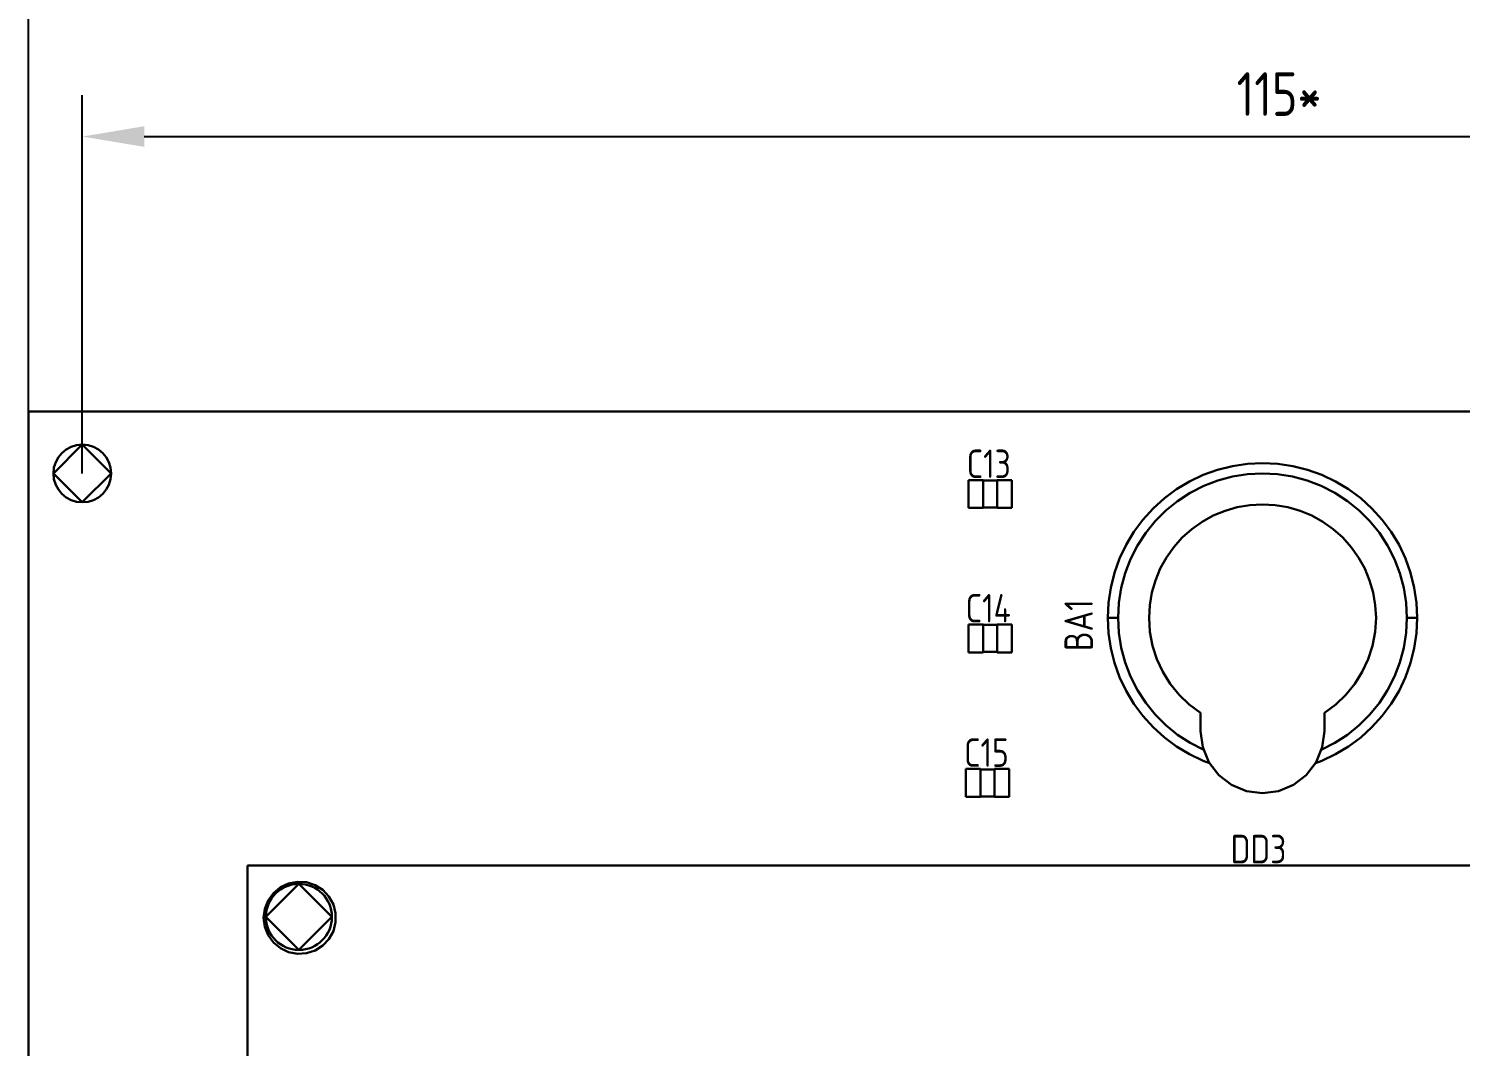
# Model space of a CAD drawing. Header units: inches. Extents: x -969 to 2045, y -594 to 12.
# Drawn here: x 1211.6 to 1280.9, y -152.3 to -103 of the extents above; entities that cross this region are included whole.
import ezdxf

# ---------------------------------------------------------------- set-up
doc = ezdxf.new("R2010")
doc.units = ezdxf.units.IN
doc.header["$MEASUREMENT"] = 0
doc.styles.add('GOST type A0', font='gost.TTF', dxfattribs={"height": 2.116667})
doc.dimstyles.new('GOST type A', dxfattribs={"dimtxt": 3.5, "dimasz": 3, "dimexe": 2, "dimexo": 0, "dimgap": 1, "dimtad": 1, "dimtoh": 1, "dimtxsty": 'GOST type A0', "dimcen": 0, "dimazin": 2, "dimtfac": 1, "dimtmove": 0, "dimatfit": 3, "dimfxl": 1, "dimarcsym": 0})

# ---------------------------------------------------------------- blocks, each defined once
blk = doc.blocks.new('*D44')
at = {"color": 0, "lineweight": -2, "transparency": 16777216}
for p, q in [((1214.161, -124.527), (1214.161, -106.195)), ((1330.161, -124.527), (1330.161, -106.195)), ((1217.161, -108.195), (1327.161, -108.195))]:
    blk.add_line(p, q, dxfattribs=at)
at = {"color": 0, "transparency": 16777216}
for points in [[(1217.161, -107.695), (1217.161, -108.695), (1214.161, -108.195)], [(1327.161, -107.695), (1327.161, -108.695), (1330.161, -108.195)]]:
    blk.add_solid(points, dxfattribs=at)
at = {"layer": 'DEFPOINTS', "color": 0, "transparency": 16777216}
for p in [(1330.161, -108.195), (1214.161, -124.527), (1330.161, -124.527)]:
    blk.add_point(p, dxfattribs=at)
at = {"color": 0, "transparency": 16777216, "insert": (1272.161, -106.136), "char_height": 2.1167, "attachment_point": 5, "style": 'GOST type A0'}
blk.add_mtext('115*', dxfattribs=at)
blk = doc.blocks.new('*D45')
at = {"color": 0, "lineweight": -2, "transparency": 16777216}
for p, q in [((1211.561, -121.527), (1211.561, -97.199)), ((1332.661, -121.527), (1332.661, -97.199)), ((1214.561, -99.199), (1329.661, -99.199))]:
    blk.add_line(p, q, dxfattribs=at)
at = {"color": 0, "transparency": 16777216}
for points in [[(1214.561, -98.699), (1214.561, -99.699), (1211.561, -99.199)], [(1329.661, -98.699), (1329.661, -99.699), (1332.661, -99.199)]]:
    blk.add_solid(points, dxfattribs=at)
at = {"layer": 'DEFPOINTS', "color": 0, "transparency": 16777216}
for p in [(1332.661, -99.199), (1211.561, -121.527), (1332.661, -121.527)]:
    blk.add_point(p, dxfattribs=at)
at = {"color": 0, "transparency": 16777216, "insert": (1272.111, -97.14), "char_height": 2.1167, "attachment_point": 5, "style": 'GOST type A0'}
blk.add_mtext('120*', dxfattribs=at)

msp = doc.modelspace()

# ---------------------------------------------------------------- linework, layer by layer
at = {"color": 7, "lineweight": 30}
for p, q in [((1332.661, -121.527), (1211.561, -121.527)), ((1211.561, -121.527), (1211.561, -302.127)), ((1214.161, -123.127), (1212.761, -124.527)), ((1215.561, -124.527), (1214.161, -123.127)), ((1269.898, -124.171), (1269.184, -124.35)), ((1269.898, -124.171), (1269.184, -124.35)), ((1269.898, -124.171), (1269.184, -124.35)), ((1269.898, -124.171), (1269.184, -124.35)), ((1270.626, -124.063), (1269.898, -124.171)), ((1270.626, -124.063), (1269.898, -124.171)), ((1270.626, -124.063), (1269.898, -124.171)), ((1270.626, -124.063), (1269.898, -124.171)), ((1271.361, -124.027), (1270.626, -124.063)), ((1271.361, -124.027), (1270.626, -124.063)), ((1271.361, -124.027), (1270.626, -124.063)), ((1271.361, -124.027), (1270.626, -124.063)), ((1272.096, -124.063), (1271.361, -124.027)), ((1272.096, -124.063), (1271.361, -124.027)), ((1272.096, -124.063), (1271.361, -124.027)), ((1272.096, -124.063), (1271.361, -124.027)), ((1272.824, -124.171), (1272.096, -124.063)), ((1272.824, -124.171), (1272.096, -124.063)), ((1272.824, -124.171), (1272.096, -124.063)), ((1272.824, -124.171), (1272.096, -124.063)), ((1273.538, -124.35), (1272.824, -124.171)), ((1273.538, -124.35), (1272.824, -124.171)), ((1273.538, -124.35), (1272.824, -124.171)), ((1273.538, -124.35), (1272.824, -124.171)), ((1212.761, -124.527), (1214.161, -125.927)), ((1214.161, -125.927), (1215.561, -124.527)), ((1257.107, -124.854), (1257.107, -126.2)), ((1257.818, -124.854), (1257.107, -124.854)), ((1257.107, -124.854), (1257.107, -126.2)), ((1257.107, -124.854), (1257.818, -124.854)), ((1257.107, -124.854), (1257.107, -126.2)), ((1257.818, -124.854), (1257.107, -124.854)), ((1257.107, -124.854), (1257.107, -126.2)), ((1257.107, -124.854), (1257.818, -124.854)), ((1257.818, -124.873), (1257.818, -124.854)), ((1257.818, -124.854), (1257.818, -126.2)), ((1257.818, -124.873), (1257.818, -124.854)), ((1257.818, -124.854), (1257.818, -126.2)), ((1258.504, -124.873), (1257.818, -124.873)), ((1257.818, -124.873), (1258.504, -124.873)), ((1258.504, -124.873), (1257.818, -124.873)), ((1257.818, -124.873), (1258.504, -124.873)), ((1259.215, -124.854), (1258.504, -124.854)), ((1258.504, -124.854), (1258.504, -124.873)), ((1258.504, -124.854), (1258.504, -126.2)), ((1258.504, -124.854), (1259.215, -124.854)), ((1259.215, -124.854), (1258.504, -124.854)), ((1258.504, -124.854), (1258.504, -124.873)), ((1258.504, -124.854), (1258.504, -126.2)), ((1258.504, -124.854), (1259.215, -124.854)), ((1259.215, -126.2), (1259.215, -124.854)), ((1259.215, -124.854), (1259.215, -126.2)), ((1259.215, -126.2), (1259.215, -124.854)), ((1259.215, -124.854), (1259.215, -126.2)), ((1268.491, -124.598), (1267.825, -124.913)), ((1268.491, -124.598), (1267.825, -124.913)), ((1268.491, -124.598), (1267.825, -124.913)), ((1268.491, -124.598), (1267.825, -124.913)), ((1269.184, -124.35), (1268.491, -124.598)), ((1269.184, -124.35), (1268.491, -124.598)), ((1269.184, -124.35), (1268.491, -124.598)), ((1269.184, -124.35), (1268.491, -124.598)), ((1269.198, -124.87), (1268.514, -125.132)), ((1269.198, -124.87), (1268.514, -125.132)), ((1269.906, -124.68), (1269.198, -124.87)), ((1269.906, -124.68), (1269.198, -124.87)), ((1270.629, -124.565), (1269.906, -124.68)), ((1270.629, -124.565), (1269.906, -124.68)), ((1271.361, -124.527), (1270.629, -124.565)), ((1271.361, -124.527), (1270.629, -124.565)), ((1272.093, -124.565), (1271.361, -124.527)), ((1272.093, -124.565), (1271.361, -124.527)), ((1272.816, -124.68), (1272.093, -124.565)), ((1272.816, -124.68), (1272.093, -124.565)), ((1273.524, -124.87), (1272.816, -124.68)), ((1273.524, -124.87), (1272.816, -124.68)), ((1274.208, -125.132), (1273.524, -124.87)), ((1274.208, -125.132), (1273.524, -124.87)), ((1274.231, -124.598), (1273.538, -124.35)), ((1274.231, -124.598), (1273.538, -124.35)), ((1274.231, -124.598), (1273.538, -124.35)), ((1274.231, -124.598), (1273.538, -124.35)), ((1274.896, -124.913), (1274.231, -124.598)), ((1274.896, -124.913), (1274.231, -124.598)), ((1274.896, -124.913), (1274.231, -124.598)), ((1274.896, -124.913), (1274.231, -124.598)), ((1267.194, -125.291), (1266.603, -125.73)), ((1267.194, -125.291), (1266.603, -125.73)), ((1267.194, -125.291), (1266.603, -125.73)), ((1267.194, -125.291), (1266.603, -125.73)), ((1267.825, -124.913), (1267.194, -125.291)), ((1267.825, -124.913), (1267.194, -125.291)), ((1267.825, -124.913), (1267.194, -125.291)), ((1267.825, -124.913), (1267.194, -125.291)), ((1267.861, -125.465), (1267.246, -125.864)), ((1267.861, -125.465), (1267.246, -125.864)), ((1268.514, -125.132), (1267.861, -125.465)), ((1268.514, -125.132), (1267.861, -125.465)), ((1274.861, -125.465), (1274.208, -125.132)), ((1274.861, -125.465), (1274.208, -125.132)), ((1275.475, -125.864), (1274.861, -125.465)), ((1275.475, -125.864), (1274.861, -125.465)), ((1275.528, -125.291), (1274.896, -124.913)), ((1275.528, -125.291), (1274.896, -124.913)), ((1275.528, -125.291), (1274.896, -124.913)), ((1275.528, -125.291), (1274.896, -124.913)), ((1276.119, -125.73), (1275.528, -125.291)), ((1276.119, -125.73), (1275.528, -125.291)), ((1276.119, -125.73), (1275.528, -125.291)), ((1276.119, -125.73), (1275.528, -125.291)), ((1257.107, -126.2), (1257.818, -126.2)), ((1257.107, -126.2), (1257.818, -126.2)), ((1257.107, -126.2), (1257.818, -126.2)), ((1257.107, -126.2), (1257.818, -126.2)), ((1257.818, -126.2), (1257.818, -126.181)), ((1257.818, -126.181), (1258.504, -126.181)), ((1257.818, -126.181), (1258.504, -126.181)), ((1257.818, -126.2), (1257.818, -126.181)), ((1257.818, -126.181), (1258.504, -126.181)), ((1257.818, -126.181), (1258.504, -126.181)), ((1258.504, -126.181), (1258.504, -126.2)), ((1258.504, -126.181), (1258.504, -126.2)), ((1258.504, -126.2), (1259.215, -126.2)), ((1258.504, -126.2), (1259.215, -126.2)), ((1258.504, -126.2), (1259.215, -126.2)), ((1258.504, -126.2), (1259.215, -126.2)), ((1266.058, -126.224), (1265.563, -126.769)), ((1266.058, -126.224), (1265.563, -126.769)), ((1266.058, -126.224), (1265.563, -126.769)), ((1266.058, -126.224), (1265.563, -126.769)), ((1266.603, -125.73), (1266.058, -126.224)), ((1266.603, -125.73), (1266.058, -126.224)), ((1266.603, -125.73), (1266.058, -126.224)), ((1266.603, -125.73), (1266.058, -126.224)), ((1267.246, -125.864), (1266.677, -126.325)), ((1267.246, -125.864), (1266.677, -126.325)), ((1270.137, -126.165), (1269.544, -126.336)), ((1270.137, -126.165), (1269.544, -126.336)), ((1270.745, -126.062), (1270.137, -126.165)), ((1270.745, -126.062), (1270.137, -126.165)), ((1271.361, -126.027), (1270.745, -126.062)), ((1271.361, -126.027), (1270.745, -126.062)), ((1271.977, -126.062), (1271.361, -126.027)), ((1271.977, -126.062), (1271.361, -126.027)), ((1272.585, -126.165), (1271.977, -126.062)), ((1272.585, -126.165), (1271.977, -126.062)), ((1273.177, -126.336), (1272.585, -126.165)), ((1273.177, -126.336), (1272.585, -126.165)), ((1276.045, -126.325), (1275.475, -125.864)), ((1276.045, -126.325), (1275.475, -125.864)), ((1276.664, -126.224), (1276.119, -125.73)), ((1276.664, -126.224), (1276.119, -125.73)), ((1276.664, -126.224), (1276.119, -125.73)), ((1276.664, -126.224), (1276.119, -125.73)), ((1277.158, -126.769), (1276.664, -126.224)), ((1277.158, -126.769), (1276.664, -126.224)), ((1277.158, -126.769), (1276.664, -126.224)), ((1277.158, -126.769), (1276.664, -126.224)), ((1265.563, -126.769), (1265.125, -127.36)), ((1265.563, -126.769), (1265.125, -127.36)), ((1265.563, -126.769), (1265.125, -127.36)), ((1265.563, -126.769), (1265.125, -127.36)), ((1266.159, -126.843), (1265.698, -127.413)), ((1266.159, -126.843), (1265.698, -127.413)), ((1266.677, -126.325), (1266.159, -126.843)), ((1266.677, -126.325), (1266.159, -126.843)), ((1268.435, -126.87), (1267.932, -127.227)), ((1268.435, -126.87), (1267.932, -127.227)), ((1268.975, -126.572), (1268.435, -126.87)), ((1268.975, -126.572), (1268.435, -126.87)), ((1269.544, -126.336), (1268.975, -126.572)), ((1269.544, -126.336), (1268.975, -126.572)), ((1273.747, -126.572), (1273.177, -126.336)), ((1273.747, -126.572), (1273.177, -126.336)), ((1274.287, -126.87), (1273.747, -126.572)), ((1274.287, -126.87), (1273.747, -126.572)), ((1274.79, -127.227), (1274.287, -126.87)), ((1274.79, -127.227), (1274.287, -126.87)), ((1276.563, -126.843), (1276.045, -126.325)), ((1276.563, -126.843), (1276.045, -126.325)), ((1277.024, -127.413), (1276.563, -126.843)), ((1277.024, -127.413), (1276.563, -126.843)), ((1277.597, -127.36), (1277.158, -126.769)), ((1277.597, -127.36), (1277.158, -126.769)), ((1277.597, -127.36), (1277.158, -126.769)), ((1277.597, -127.36), (1277.158, -126.769)), ((1265.125, -127.36), (1264.747, -127.992)), ((1265.125, -127.36), (1264.747, -127.992)), ((1265.125, -127.36), (1264.747, -127.992)), ((1265.125, -127.36), (1264.747, -127.992)), ((1265.698, -127.413), (1265.299, -128.027)), ((1265.698, -127.413), (1265.299, -128.027)), ((1267.472, -127.638), (1267.061, -128.098)), ((1267.472, -127.638), (1267.061, -128.098)), ((1267.932, -127.227), (1267.472, -127.638)), ((1267.932, -127.227), (1267.472, -127.638)), ((1275.25, -127.638), (1274.79, -127.227)), ((1275.25, -127.638), (1274.79, -127.227)), ((1275.661, -128.098), (1275.25, -127.638)), ((1275.661, -128.098), (1275.25, -127.638)), ((1277.423, -128.027), (1277.024, -127.413)), ((1277.423, -128.027), (1277.024, -127.413)), ((1277.975, -127.992), (1277.597, -127.36)), ((1277.975, -127.992), (1277.597, -127.36)), ((1277.975, -127.992), (1277.597, -127.36)), ((1277.975, -127.992), (1277.597, -127.36)), ((1264.747, -127.992), (1264.432, -128.657)), ((1264.747, -127.992), (1264.432, -128.657)), ((1264.747, -127.992), (1264.432, -128.657)), ((1264.747, -127.992), (1264.432, -128.657)), ((1265.299, -128.027), (1264.966, -128.68)), ((1265.299, -128.027), (1264.966, -128.68)), ((1267.061, -128.098), (1266.704, -128.601)), ((1267.061, -128.098), (1266.704, -128.601)), ((1276.018, -128.601), (1275.661, -128.098)), ((1276.018, -128.601), (1275.661, -128.098)), ((1277.756, -128.68), (1277.423, -128.027)), ((1277.756, -128.68), (1277.423, -128.027)), ((1278.29, -128.657), (1277.975, -127.992)), ((1278.29, -128.657), (1277.975, -127.992)), ((1278.29, -128.657), (1277.975, -127.992)), ((1278.29, -128.657), (1277.975, -127.992)), ((1264.432, -128.657), (1264.184, -129.35)), ((1264.432, -128.657), (1264.184, -129.35)), ((1264.432, -128.657), (1264.184, -129.35)), ((1264.432, -128.657), (1264.184, -129.35)), ((1264.966, -128.68), (1264.704, -129.364)), ((1264.966, -128.68), (1264.704, -129.364)), ((1266.704, -128.601), (1266.406, -129.141)), ((1266.704, -128.601), (1266.406, -129.141)), ((1276.316, -129.141), (1276.018, -128.601)), ((1276.316, -129.141), (1276.018, -128.601)), ((1278.018, -129.364), (1277.756, -128.68)), ((1278.018, -129.364), (1277.756, -128.68)), ((1278.538, -129.35), (1278.29, -128.657)), ((1278.538, -129.35), (1278.29, -128.657)), ((1278.538, -129.35), (1278.29, -128.657)), ((1278.538, -129.35), (1278.29, -128.657)), ((1264.184, -129.35), (1264.005, -130.064)), ((1264.184, -129.35), (1264.005, -130.064)), ((1264.184, -129.35), (1264.005, -130.064)), ((1264.184, -129.35), (1264.005, -130.064)), ((1264.704, -129.364), (1264.514, -130.072)), ((1264.704, -129.364), (1264.514, -130.072)), ((1266.17, -129.711), (1265.999, -130.303)), ((1266.17, -129.711), (1265.999, -130.303)), ((1266.406, -129.141), (1266.17, -129.711)), ((1266.406, -129.141), (1266.17, -129.711)), ((1276.552, -129.711), (1276.316, -129.141)), ((1276.552, -129.711), (1276.316, -129.141)), ((1276.723, -130.303), (1276.552, -129.711)), ((1276.723, -130.303), (1276.552, -129.711)), ((1278.208, -130.072), (1278.018, -129.364)), ((1278.208, -130.072), (1278.018, -129.364)), ((1278.717, -130.064), (1278.538, -129.35)), ((1278.717, -130.064), (1278.538, -129.35)), ((1278.717, -130.064), (1278.538, -129.35)), ((1278.717, -130.064), (1278.538, -129.35)), ((1264.005, -130.064), (1263.897, -130.792)), ((1264.005, -130.064), (1263.897, -130.792)), ((1264.005, -130.064), (1263.897, -130.792)), ((1264.005, -130.064), (1263.897, -130.792)), ((1264.514, -130.072), (1264.399, -130.795)), ((1264.514, -130.072), (1264.399, -130.795)), ((1265.999, -130.303), (1265.896, -130.911)), ((1265.999, -130.303), (1265.896, -130.911)), ((1276.826, -130.911), (1276.723, -130.303)), ((1276.826, -130.911), (1276.723, -130.303)), ((1278.323, -130.795), (1278.208, -130.072)), ((1278.323, -130.795), (1278.208, -130.072)), ((1278.825, -130.792), (1278.717, -130.064)), ((1278.825, -130.792), (1278.717, -130.064)), ((1278.825, -130.792), (1278.717, -130.064)), ((1278.825, -130.792), (1278.717, -130.064)), ((1263.897, -130.792), (1263.861, -131.527)), ((1263.897, -130.792), (1263.861, -131.527)), ((1263.897, -130.792), (1263.861, -131.527)), ((1263.897, -130.792), (1263.861, -131.527)), ((1264.399, -130.795), (1264.361, -131.527)), ((1264.399, -130.795), (1264.361, -131.527)), ((1265.896, -130.911), (1265.861, -131.527)), ((1265.896, -130.911), (1265.861, -131.527)), ((1276.861, -131.527), (1276.826, -130.911)), ((1276.861, -131.527), (1276.826, -130.911)), ((1278.361, -131.527), (1278.323, -130.795)), ((1278.361, -131.527), (1278.323, -130.795)), ((1278.861, -131.527), (1278.825, -130.792)), ((1278.861, -131.527), (1278.825, -130.792)), ((1278.861, -131.527), (1278.825, -130.792)), ((1278.861, -131.527), (1278.825, -130.792)), ((1263.861, -131.527), (1263.897, -132.262)), ((1263.897, -132.262), (1263.861, -131.527)), ((1263.878, -131.527), (1263.861, -131.527)), ((1263.861, -131.527), (1263.897, -132.262)), ((1263.897, -132.262), (1263.861, -131.527)), ((1263.878, -131.527), (1263.861, -131.527)), ((1263.928, -131.527), (1263.878, -131.527)), ((1263.928, -131.527), (1263.878, -131.527)), ((1264.007, -131.527), (1263.928, -131.527)), ((1264.007, -131.527), (1263.928, -131.527)), ((1264.111, -131.527), (1264.007, -131.527)), ((1264.111, -131.527), (1264.007, -131.527)), ((1264.232, -131.527), (1264.111, -131.527)), ((1264.232, -131.527), (1264.111, -131.527)), ((1264.361, -131.527), (1264.232, -131.527)), ((1264.361, -131.527), (1264.232, -131.527)), ((1264.399, -132.259), (1264.361, -131.527)), ((1264.399, -132.259), (1264.361, -131.527)), ((1265.903, -132.209), (1265.861, -131.527)), ((1265.903, -132.209), (1265.861, -131.527)), ((1276.861, -131.527), (1276.819, -132.209)), ((1276.861, -131.527), (1276.819, -132.209)), ((1278.361, -131.527), (1278.323, -132.259)), ((1278.361, -131.527), (1278.323, -132.259)), ((1278.49, -131.527), (1278.361, -131.527)), ((1278.49, -131.527), (1278.361, -131.527)), ((1278.611, -131.527), (1278.49, -131.527)), ((1278.611, -131.527), (1278.49, -131.527)), ((1278.714, -131.527), (1278.611, -131.527)), ((1278.714, -131.527), (1278.611, -131.527)), ((1278.794, -131.527), (1278.714, -131.527)), ((1278.794, -131.527), (1278.714, -131.527)), ((1278.844, -131.527), (1278.794, -131.527)), ((1278.844, -131.527), (1278.794, -131.527)), ((1278.825, -132.262), (1278.861, -131.527)), ((1278.861, -131.527), (1278.825, -132.262)), ((1278.825, -132.262), (1278.861, -131.527)), ((1278.861, -131.527), (1278.825, -132.262)), ((1278.861, -131.527), (1278.844, -131.527)), ((1278.861, -131.527), (1278.844, -131.527)), ((1257.107, -131.854), (1257.107, -133.2)), ((1257.818, -131.854), (1257.107, -131.854)), ((1257.107, -131.854), (1257.107, -133.2)), ((1257.107, -131.854), (1257.818, -131.854)), ((1257.107, -131.854), (1257.107, -133.2)), ((1257.818, -131.854), (1257.107, -131.854)), ((1257.107, -131.854), (1257.107, -133.2)), ((1257.107, -131.854), (1257.818, -131.854)), ((1257.818, -131.873), (1257.818, -131.854)), ((1257.818, -131.854), (1257.818, -133.2)), ((1257.818, -131.873), (1257.818, -131.854)), ((1257.818, -131.854), (1257.818, -133.2)), ((1258.504, -131.873), (1257.818, -131.873)), ((1257.818, -131.873), (1258.504, -131.873)), ((1258.504, -131.873), (1257.818, -131.873)), ((1257.818, -131.873), (1258.504, -131.873)), ((1259.215, -131.854), (1258.504, -131.854)), ((1258.504, -131.854), (1258.504, -131.873)), ((1258.504, -131.854), (1258.504, -133.2)), ((1258.504, -131.854), (1259.215, -131.854)), ((1259.215, -131.854), (1258.504, -131.854)), ((1258.504, -131.854), (1258.504, -131.873)), ((1258.504, -131.854), (1258.504, -133.2)), ((1258.504, -131.854), (1259.215, -131.854)), ((1259.215, -133.2), (1259.215, -131.854)), ((1259.215, -131.854), (1259.215, -133.2)), ((1259.215, -133.2), (1259.215, -131.854)), ((1259.215, -131.854), (1259.215, -133.2)), ((1263.897, -132.262), (1264.005, -132.99)), ((1264.005, -132.99), (1263.897, -132.262)), ((1263.897, -132.262), (1264.005, -132.99)), ((1264.005, -132.99), (1263.897, -132.262)), ((1264.514, -132.982), (1264.399, -132.259)), ((1264.514, -132.982), (1264.399, -132.259)), ((1266.03, -132.88), (1265.903, -132.209)), ((1266.03, -132.88), (1265.903, -132.209)), ((1276.819, -132.209), (1276.692, -132.88)), ((1276.819, -132.209), (1276.692, -132.88)), ((1278.323, -132.259), (1278.208, -132.982)), ((1278.323, -132.259), (1278.208, -132.982)), ((1278.717, -132.99), (1278.825, -132.262)), ((1278.825, -132.262), (1278.717, -132.99)), ((1278.717, -132.99), (1278.825, -132.262)), ((1278.825, -132.262), (1278.717, -132.99)), ((1257.107, -133.2), (1257.818, -133.2)), ((1257.107, -133.2), (1257.818, -133.2)), ((1257.107, -133.2), (1257.818, -133.2)), ((1257.107, -133.2), (1257.818, -133.2)), ((1257.818, -133.2), (1257.818, -133.181)), ((1257.818, -133.181), (1258.504, -133.181)), ((1257.818, -133.181), (1258.504, -133.181)), ((1257.818, -133.2), (1257.818, -133.181)), ((1257.818, -133.181), (1258.504, -133.181)), ((1257.818, -133.181), (1258.504, -133.181)), ((1258.504, -133.181), (1258.504, -133.2)), ((1258.504, -133.181), (1258.504, -133.2)), ((1258.504, -133.2), (1259.215, -133.2)), ((1258.504, -133.2), (1259.215, -133.2)), ((1258.504, -133.2), (1259.215, -133.2)), ((1258.504, -133.2), (1259.215, -133.2)), ((1264.005, -132.99), (1264.184, -133.704)), ((1264.184, -133.704), (1264.005, -132.99)), ((1264.005, -132.99), (1264.184, -133.704)), ((1264.184, -133.704), (1264.005, -132.99)), ((1264.704, -133.69), (1264.514, -132.982)), ((1264.704, -133.69), (1264.514, -132.982)), ((1266.239, -133.53), (1266.03, -132.88)), ((1266.239, -133.53), (1266.03, -132.88)), ((1276.692, -132.88), (1276.483, -133.53)), ((1276.692, -132.88), (1276.483, -133.53)), ((1278.208, -132.982), (1278.018, -133.69)), ((1278.208, -132.982), (1278.018, -133.69)), ((1278.538, -133.704), (1278.717, -132.99)), ((1278.717, -132.99), (1278.538, -133.704)), ((1278.538, -133.704), (1278.717, -132.99)), ((1278.717, -132.99), (1278.538, -133.704)), ((1264.184, -133.704), (1264.432, -134.397)), ((1264.432, -134.397), (1264.184, -133.704)), ((1264.184, -133.704), (1264.432, -134.397)), ((1264.432, -134.397), (1264.184, -133.704)), ((1264.966, -134.374), (1264.704, -133.69)), ((1264.966, -134.374), (1264.704, -133.69)), ((1266.526, -134.149), (1266.239, -133.53)), ((1266.526, -134.149), (1266.239, -133.53)), ((1276.483, -133.53), (1276.196, -134.149)), ((1276.483, -133.53), (1276.196, -134.149)), ((1278.018, -133.69), (1277.756, -134.374)), ((1278.018, -133.69), (1277.756, -134.374)), ((1278.29, -134.397), (1278.538, -133.704)), ((1278.538, -133.704), (1278.29, -134.397)), ((1278.29, -134.397), (1278.538, -133.704)), ((1278.538, -133.704), (1278.29, -134.397)), ((1264.432, -134.397), (1264.747, -135.063)), ((1264.747, -135.063), (1264.432, -134.397)), ((1264.432, -134.397), (1264.747, -135.063)), ((1264.747, -135.063), (1264.432, -134.397)), ((1265.299, -135.027), (1264.966, -134.374)), ((1265.299, -135.027), (1264.966, -134.374)), ((1266.888, -134.728), (1266.526, -134.149)), ((1266.888, -134.728), (1266.526, -134.149)), ((1276.196, -134.149), (1275.834, -134.728)), ((1276.196, -134.149), (1275.834, -134.728)), ((1277.756, -134.374), (1277.423, -135.027)), ((1277.756, -134.374), (1277.423, -135.027)), ((1277.975, -135.063), (1278.29, -134.397)), ((1278.29, -134.397), (1277.975, -135.063)), ((1277.975, -135.063), (1278.29, -134.397)), ((1278.29, -134.397), (1277.975, -135.063)), ((1264.747, -135.063), (1265.125, -135.694)), ((1265.125, -135.694), (1264.747, -135.063)), ((1264.747, -135.063), (1265.125, -135.694)), ((1265.125, -135.694), (1264.747, -135.063)), ((1265.698, -135.642), (1265.299, -135.027)), ((1265.698, -135.642), (1265.299, -135.027)), ((1267.319, -135.258), (1266.888, -134.728)), ((1267.319, -135.258), (1266.888, -134.728)), ((1267.813, -135.73), (1267.319, -135.258)), ((1267.813, -135.73), (1267.319, -135.258)), ((1275.402, -135.258), (1274.909, -135.73)), ((1275.402, -135.258), (1274.909, -135.73)), ((1275.834, -134.728), (1275.402, -135.258)), ((1275.834, -134.728), (1275.402, -135.258)), ((1277.423, -135.027), (1277.024, -135.642)), ((1277.423, -135.027), (1277.024, -135.642)), ((1277.597, -135.694), (1277.975, -135.063)), ((1277.975, -135.063), (1277.597, -135.694)), ((1277.597, -135.694), (1277.975, -135.063)), ((1277.975, -135.063), (1277.597, -135.694)), ((1265.125, -135.694), (1265.563, -136.285)), ((1265.563, -136.285), (1265.125, -135.694)), ((1265.125, -135.694), (1265.563, -136.285)), ((1265.563, -136.285), (1265.125, -135.694)), ((1266.159, -136.211), (1265.698, -135.642)), ((1266.159, -136.211), (1265.698, -135.642)), ((1268.361, -136.137), (1267.813, -135.73)), ((1268.361, -136.137), (1267.813, -135.73)), ((1274.909, -135.73), (1274.361, -136.137)), ((1274.909, -135.73), (1274.361, -136.137)), ((1277.024, -135.642), (1276.563, -136.211)), ((1277.024, -135.642), (1276.563, -136.211)), ((1277.158, -136.285), (1277.597, -135.694)), ((1277.597, -135.694), (1277.158, -136.285)), ((1277.158, -136.285), (1277.597, -135.694)), ((1277.597, -135.694), (1277.158, -136.285)), ((1265.563, -136.285), (1266.058, -136.83)), ((1266.058, -136.83), (1265.563, -136.285)), ((1265.563, -136.285), (1266.058, -136.83)), ((1266.058, -136.83), (1265.563, -136.285)), ((1266.677, -136.729), (1266.159, -136.211)), ((1266.677, -136.729), (1266.159, -136.211)), ((1268.361, -137.027), (1268.361, -136.137)), ((1268.361, -137.027), (1268.361, -136.137)), ((1274.361, -137.027), (1274.361, -136.137)), ((1274.361, -137.027), (1274.361, -136.137)), ((1276.563, -136.211), (1276.045, -136.729)), ((1276.563, -136.211), (1276.045, -136.729)), ((1276.664, -136.83), (1277.158, -136.285)), ((1277.158, -136.285), (1276.664, -136.83)), ((1276.664, -136.83), (1277.158, -136.285)), ((1277.158, -136.285), (1276.664, -136.83)), ((1266.058, -136.83), (1266.603, -137.325)), ((1266.603, -137.325), (1266.058, -136.83)), ((1266.058, -136.83), (1266.603, -137.325)), ((1266.603, -137.325), (1266.058, -136.83)), ((1266.603, -137.325), (1267.194, -137.763)), ((1267.194, -137.763), (1266.603, -137.325)), ((1266.603, -137.325), (1267.194, -137.763)), ((1267.194, -137.763), (1266.603, -137.325)), ((1267.246, -137.19), (1266.677, -136.729)), ((1267.246, -137.19), (1266.677, -136.729)), ((1267.861, -137.589), (1267.246, -137.19)), ((1267.861, -137.589), (1267.246, -137.19)), ((1268.463, -137.804), (1268.361, -137.027)), ((1268.463, -137.804), (1268.361, -137.027)), ((1274.361, -137.027), (1274.259, -137.804)), ((1274.361, -137.027), (1274.259, -137.804)), ((1275.475, -137.19), (1274.861, -137.589)), ((1275.475, -137.19), (1274.861, -137.589)), ((1276.045, -136.729), (1275.475, -137.19)), ((1276.045, -136.729), (1275.475, -137.19)), ((1275.528, -137.763), (1276.119, -137.325)), ((1276.119, -137.325), (1275.528, -137.763)), ((1275.528, -137.763), (1276.119, -137.325)), ((1276.119, -137.325), (1275.528, -137.763)), ((1276.119, -137.325), (1276.664, -136.83)), ((1276.664, -136.83), (1276.119, -137.325)), ((1276.119, -137.325), (1276.664, -136.83)), ((1276.664, -136.83), (1276.119, -137.325)), ((1267.194, -137.763), (1267.825, -138.141)), ((1267.825, -138.141), (1267.194, -137.763)), ((1267.194, -137.763), (1267.825, -138.141)), ((1267.825, -138.141), (1267.194, -137.763)), ((1268.512, -137.921), (1267.861, -137.589)), ((1268.512, -137.921), (1267.861, -137.589)), ((1268.763, -138.527), (1268.463, -137.804)), ((1268.763, -138.527), (1268.463, -137.804)), ((1274.259, -137.804), (1273.959, -138.527)), ((1274.259, -137.804), (1273.959, -138.527)), ((1274.861, -137.589), (1274.21, -137.921)), ((1274.861, -137.589), (1274.21, -137.921)), ((1274.896, -138.141), (1275.528, -137.763)), ((1275.528, -137.763), (1274.896, -138.141)), ((1274.896, -138.141), (1275.528, -137.763)), ((1275.528, -137.763), (1274.896, -138.141)), ((1267.825, -138.141), (1268.491, -138.456)), ((1268.491, -138.456), (1267.825, -138.141)), ((1267.825, -138.141), (1268.491, -138.456)), ((1268.491, -138.456), (1267.825, -138.141)), ((1268.491, -138.456), (1268.791, -138.564)), ((1268.791, -138.564), (1268.491, -138.456)), ((1268.491, -138.456), (1268.791, -138.564)), ((1268.791, -138.564), (1268.491, -138.456)), ((1269.24, -139.148), (1268.763, -138.527)), ((1269.24, -139.148), (1268.763, -138.527)), ((1268.791, -138.564), (1269.24, -139.148)), ((1268.791, -138.564), (1269.24, -139.148)), ((1273.959, -138.527), (1273.482, -139.148)), ((1273.959, -138.527), (1273.482, -139.148)), ((1273.482, -139.148), (1273.931, -138.564)), ((1273.482, -139.148), (1273.931, -138.564)), ((1273.931, -138.564), (1274.231, -138.456)), ((1274.231, -138.456), (1273.931, -138.564)), ((1273.931, -138.564), (1274.231, -138.456)), ((1274.231, -138.456), (1273.931, -138.564)), ((1274.231, -138.456), (1274.896, -138.141)), ((1274.896, -138.141), (1274.231, -138.456)), ((1274.231, -138.456), (1274.896, -138.141)), ((1274.896, -138.141), (1274.231, -138.456)), ((1256.98, -138.854), (1256.98, -140.2)), ((1257.691, -138.854), (1256.98, -138.854)), ((1256.98, -138.854), (1256.98, -140.2)), ((1256.98, -138.854), (1257.691, -138.854)), ((1256.98, -138.854), (1256.98, -140.2)), ((1257.691, -138.854), (1256.98, -138.854)), ((1256.98, -138.854), (1256.98, -140.2)), ((1256.98, -138.854), (1257.691, -138.854)), ((1257.691, -138.873), (1257.691, -138.854)), ((1257.691, -138.854), (1257.691, -140.2)), ((1257.691, -138.873), (1257.691, -138.854)), ((1257.691, -138.854), (1257.691, -140.2)), ((1258.377, -138.873), (1257.691, -138.873)), ((1257.691, -138.873), (1258.377, -138.873)), ((1258.377, -138.873), (1257.691, -138.873)), ((1257.691, -138.873), (1258.377, -138.873)), ((1259.088, -138.854), (1258.377, -138.854)), ((1258.377, -138.854), (1258.377, -138.873)), ((1258.377, -138.854), (1258.377, -140.2)), ((1258.377, -138.854), (1259.088, -138.854)), ((1259.088, -138.854), (1258.377, -138.854)), ((1258.377, -138.854), (1258.377, -138.873)), ((1258.377, -138.854), (1258.377, -140.2)), ((1258.377, -138.854), (1259.088, -138.854)), ((1259.088, -140.2), (1259.088, -138.854)), ((1259.088, -138.854), (1259.088, -140.2)), ((1259.088, -140.2), (1259.088, -138.854)), ((1259.088, -138.854), (1259.088, -140.2)), ((1269.24, -139.148), (1269.861, -139.625)), ((1269.861, -139.625), (1269.24, -139.148)), ((1269.24, -139.148), (1269.861, -139.625)), ((1269.861, -139.625), (1269.24, -139.148)), ((1272.861, -139.625), (1273.482, -139.148)), ((1273.482, -139.148), (1272.861, -139.625)), ((1272.861, -139.625), (1273.482, -139.148)), ((1273.482, -139.148), (1272.861, -139.625)), ((1269.861, -139.625), (1270.584, -139.925)), ((1270.584, -139.925), (1269.861, -139.625)), ((1269.861, -139.625), (1270.584, -139.925)), ((1270.584, -139.925), (1269.861, -139.625)), ((1270.584, -139.925), (1271.361, -140.027)), ((1271.361, -140.027), (1270.584, -139.925)), ((1270.584, -139.925), (1271.361, -140.027)), ((1271.361, -140.027), (1270.584, -139.925)), ((1271.361, -140.027), (1272.137, -139.925)), ((1272.137, -139.925), (1271.361, -140.027)), ((1271.361, -140.027), (1272.137, -139.925)), ((1272.137, -139.925), (1271.361, -140.027)), ((1272.137, -139.925), (1272.861, -139.625)), ((1272.861, -139.625), (1272.137, -139.925)), ((1272.137, -139.925), (1272.861, -139.625)), ((1272.861, -139.625), (1272.137, -139.925)), ((1256.98, -140.2), (1257.691, -140.2)), ((1256.98, -140.2), (1257.691, -140.2)), ((1256.98, -140.2), (1257.691, -140.2)), ((1256.98, -140.2), (1257.691, -140.2)), ((1257.691, -140.2), (1257.691, -140.181)), ((1257.691, -140.181), (1258.377, -140.181)), ((1257.691, -140.181), (1258.377, -140.181)), ((1257.691, -140.2), (1257.691, -140.181)), ((1257.691, -140.181), (1258.377, -140.181)), ((1257.691, -140.181), (1258.377, -140.181)), ((1258.377, -140.181), (1258.377, -140.2)), ((1258.377, -140.181), (1258.377, -140.2)), ((1258.377, -140.2), (1259.088, -140.2)), ((1258.377, -140.2), (1259.088, -140.2)), ((1258.377, -140.2), (1259.088, -140.2)), ((1258.377, -140.2), (1259.088, -140.2)), ((1320.161, -143.527), (1222.161, -143.527)), ((1222.161, -143.527), (1222.161, -203.527)), ((1320.161, -143.527), (1222.161, -143.527)), ((1222.161, -143.527), (1222.161, -203.527)), ((1320.161, -143.527), (1222.161, -143.527)), ((1222.161, -143.527), (1222.161, -203.527)), ((1320.161, -143.527), (1222.161, -143.527)), ((1222.161, -143.527), (1222.161, -203.527)), ((1224.591, -144.32), (1224.16, -144.403)), ((1224.591, -144.32), (1224.16, -144.403)), ((1225.029, -144.348), (1224.591, -144.32)), ((1225.029, -144.348), (1224.591, -144.32)), ((1224.661, -144.427), (1223.061, -146.027)), ((1223.425, -144.869), (1223.167, -145.224)), ((1223.425, -144.869), (1223.167, -145.224)), ((1223.763, -144.589), (1223.425, -144.869)), ((1223.763, -144.589), (1223.425, -144.869)), ((1224.16, -144.403), (1223.763, -144.589)), ((1224.16, -144.403), (1223.763, -144.589)), ((1226.261, -146.027), (1224.661, -144.427)), ((1225.446, -144.484), (1225.029, -144.348)), ((1225.446, -144.484), (1225.029, -144.348)), ((1225.816, -144.719), (1225.446, -144.484)), ((1225.816, -144.719), (1225.446, -144.484)), ((1226.117, -145.038), (1225.816, -144.719)), ((1226.117, -145.038), (1225.816, -144.719)), ((1223.006, -145.632), (1222.951, -146.067)), ((1223.006, -145.632), (1222.951, -146.067)), ((1223.167, -145.224), (1223.006, -145.632)), ((1223.167, -145.224), (1223.006, -145.632)), ((1226.328, -145.423), (1226.117, -145.038)), ((1226.328, -145.423), (1226.117, -145.038)), ((1226.437, -145.848), (1226.328, -145.423)), ((1226.437, -145.848), (1226.328, -145.423)), ((1223.006, -146.502), (1222.951, -146.067)), ((1223.006, -146.502), (1222.951, -146.067)), ((1223.061, -146.027), (1224.661, -147.627)), ((1224.661, -147.627), (1226.261, -146.027)), ((1226.437, -146.286), (1226.328, -146.711)), ((1226.437, -146.286), (1226.328, -146.711)), ((1226.437, -146.286), (1226.437, -145.848)), ((1226.437, -146.286), (1226.437, -145.848)), ((1223.167, -146.91), (1223.006, -146.502)), ((1223.167, -146.91), (1223.006, -146.502)), ((1223.425, -147.265), (1223.167, -146.91)), ((1223.425, -147.265), (1223.167, -146.91)), ((1226.117, -147.096), (1225.816, -147.415)), ((1226.117, -147.096), (1225.816, -147.415)), ((1226.328, -146.711), (1226.117, -147.096)), ((1226.328, -146.711), (1226.117, -147.096)), ((1223.763, -147.545), (1223.425, -147.265)), ((1223.763, -147.545), (1223.425, -147.265)), ((1224.16, -147.731), (1223.763, -147.545)), ((1224.16, -147.731), (1223.763, -147.545)), ((1224.591, -147.814), (1224.16, -147.731)), ((1224.591, -147.814), (1224.16, -147.731)), ((1225.029, -147.786), (1224.591, -147.814)), ((1225.029, -147.786), (1224.591, -147.814)), ((1225.446, -147.65), (1225.029, -147.786)), ((1225.446, -147.65), (1225.029, -147.786)), ((1225.816, -147.415), (1225.446, -147.65)), ((1225.816, -147.415), (1225.446, -147.65))]:
    msp.add_line(p, q, dxfattribs=at)
for centre, radius, start, end in [((1214.161, -124.527), 1.4, 90, 180), ((1214.161, -124.527), 1.4, 0, 90), ((1214.161, -124.527), 1.4, 180, 270), ((1214.161, -124.527), 1.4, 270, 0), ((1224.661, -146.027), 1.6, 90, 180), ((1224.661, -146.027), 1.6, 0, 90), ((1224.661, -146.027), 1.6, 180, 270), ((1224.661, -146.027), 1.6, 270, 0)]:
    msp.add_arc(centre, radius, start, end, dxfattribs=at)

# ---------------------------------------------------------------- texts
at = {"color": 7, "lineweight": 30, "style": 'GOST type A0'}
for s, p in [('C13', (1257.023, -124.75)), ('C14', (1256.972, -131.75)), ('C15', (1256.897, -138.75)), ('DD3', (1269.817, -143.424))]:
    msp.add_text(s, height=1.3796, dxfattribs=at).set_placement(p)
msp.add_text('BA1', height=1.3796, rotation=90, dxfattribs=at).set_placement((1263.139, -133.133))

# ---------------------------------------------------------------- dimensions: what is measured, and where the dimension line sits
for base, p1, p2, text, picture, middle in [((1332.661, -99.199), (1211.561, -121.527), (1332.661, -121.527), '120*', '*D45', (1272.111, -97.14)), ((1330.161, -108.195), (1214.161, -124.527), (1330.161, -124.527), '115*', '*D44', (1272.161, -106.136))]:
    dim = msp.add_linear_dim(base=base, p1=p1, p2=p2, text=text, dimstyle='GOST type A')
    dim.commit()
    dim.dimension.update_dxf_attribs({"geometry": picture, "text_midpoint": middle})

doc.saveas('drawing.dxf')
